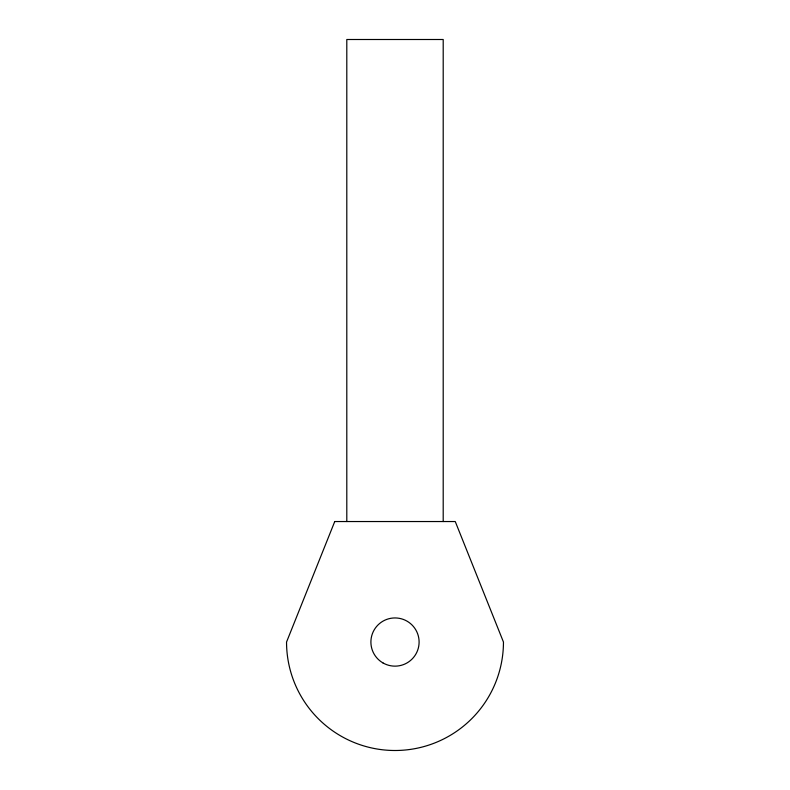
<?xml version="1.0" encoding="UTF-8"?>
<svg xmlns="http://www.w3.org/2000/svg" width="790" height="790" viewBox="0 0 790 790"><rect width="100%" height="100%" fill="white"/><g stroke="black" fill="none" stroke-linecap="round" stroke-linejoin="round"><path stroke-width="1.19" d="M443.2 521.538L443.2 39.5L346.8 39.5L346.8 521.538M334.743 521.538L286.543 642.043A108.457 108.457 0 0 0 395 750.5A108.457 108.457 0 0 0 503.457 642.043L455.257 521.538L334.743 521.538M382.953 662.919A24.105 24.105 0 0 0 419.105 642.043A24.105 24.105 0 0 0 382.953 621.167A24.105 24.105 0 0 0 382.953 662.919"/></g></svg>
